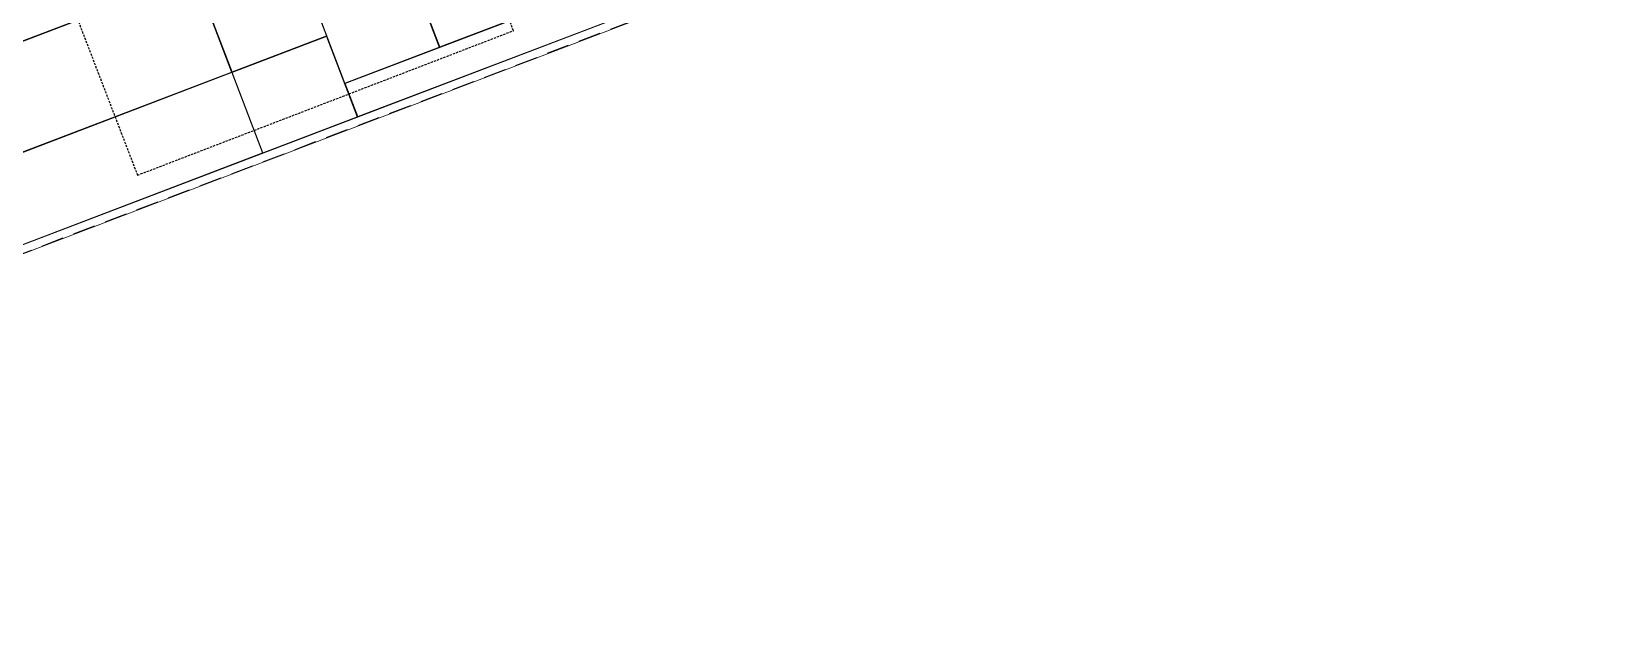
# Model space of a CAD drawing. Header units: millimetres. Extents: x 832728086 to 834530684, y 817551485 to 818349469.
# Drawn here: x 834463935 to 834508128, y 817876981 to 817893782 of the extents above; entities that cross this region are included whole.
import ezdxf

# ---------------------------------------------------------------- set-up
doc = ezdxf.new("R2010")
doc.units = ezdxf.units.MM
doc.header["$LTSCALE"] = 100
doc.linetypes.add('architecture 2$0$HIDDEN', pattern=[9.525, 6.35, -3.175])
doc.linetypes.add('Hidden', pattern=[9.525, 6.35, -3.175])
doc.layers.add('+C-160', color=160, linetype='Hidden')
doc.layers.add('architecture 2$0$126-concrete slabs-b', color=3, linetype='Continuous', lineweight=13)
doc.layers.add('architecture 2$0$191-elevation1', color=1, linetype='Continuous', lineweight=13)

# ---------------------------------------------------------------- blocks, each defined once
blk = doc.blocks.new('architecture 2$0$A$C364D581F')
at = {"color": 1, "linetype": 'architecture 2$0$HIDDEN', "ltscale": 0.0001, "elevation": 4.4}
blk.add_lwpolyline([(834466.925, 817889.729), (834477.52, 817893.801), (834475.278, 817899.635), (834464.683, 817895.563)], close=True, dxfattribs=at)
blk = doc.blocks.new('architecture 2$0$A$C77E518AF')
at = {"layer": 'architecture 2$0$126-concrete slabs-b'}
for points in [[(834469.589, 817892.638), (834472.248, 817893.652), (834470.676, 817897.773), (834468.018, 817896.759)], [(834474.432, 817895.994), (834479.758, 817898.024), (834480.768, 817895.375), (834475.442, 817893.345)], [(834472.769, 817892.326), (834475.428, 817893.339), (834473.883, 817897.39), (834471.225, 817896.376)], [(834461.581, 817892.716), (834468.533, 817895.366), (834468.004, 817896.754), (834461.052, 817894.103)], [(834473.13, 817891.38), (834483.614, 817895.377), (834483.258, 817896.309), (834472.775, 817892.312)], [(834462.623, 817889.982), (834469.575, 817892.633), (834468.539, 817895.352), (834461.587, 817892.702)], [(834470.457, 817890.361), (834473.116, 817891.375), (834472.253, 817893.638), (834469.595, 817892.624)], [(834463.492, 817887.705), (834470.443, 817890.356), (834469.581, 817892.619), (834462.629, 817889.968)]]:
    blk.add_lwpolyline(points, close=True, dxfattribs=at)
at = {"layer": 'architecture 2$0$191-elevation1'}
blk.add_lwpolyline([(834498.079, 817910.048), (834527.54, 817921.281), (834530.675, 817913.058), (834436.148, 817877.017), (834433.013, 817885.24), (834433.235, 817885.324), (834436.285, 817877.324), (834530.366, 817913.195), (834527.401, 817920.973), (834498.164, 817909.826)], close=True, dxfattribs=at)
blk = doc.blocks.new('A$C062A3D83')
at = {"layer": '+C-160'}
blk.add_line((207351, -92198), (112721, -128279), dxfattribs=at)
at = {"layer": '+C-160', "xscale": 1000, "yscale": 1000}
for name in ['architecture 2$0$A$C77E518AF', 'architecture 2$0$A$C364D581F']:
    blk.add_blockref(name, (-834323333, -818005260), dxfattribs=at)

msp = doc.modelspace()

# ---------------------------------------------------------------- block references
at = {"layer": '+C-160', "ltscale": 5}
msp.add_blockref('A$C062A3D83', (834323333.3128, 818005260.0327), dxfattribs=at)

doc.saveas('drawing.dxf')
